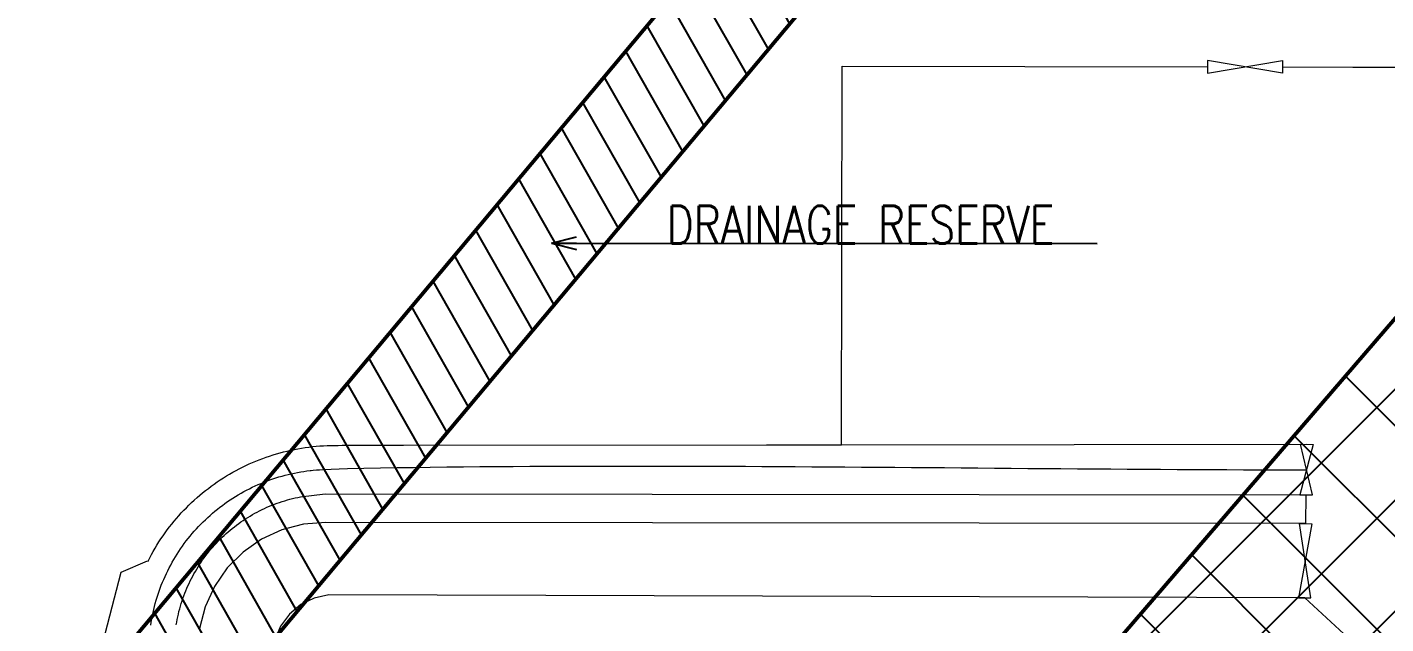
# Model space of a CAD drawing. Header units: millimetres. Extents: x 833924389 to 835767163, y 817400000 to 818811854.
# Drawn here: x 834141050 to 834249586, y 817826815 to 817874437 of the extents above; entities that cross this region are included whole.
import ezdxf

# ---------------------------------------------------------------- set-up
doc = ezdxf.new("R2010")
doc.units = ezdxf.units.MM
doc.header["$LTSCALE"] = 10
doc.header["$MEASUREMENT"] = 0
doc.layers.add('01_Base_Plan', color=5, linetype='Continuous', lineweight=5)
doc.layers.add('11_Text', color=7, linetype='Continuous', lineweight=25)
doc.layers.add('_Drainage Reserve', color=40, linetype='Continuous')
doc.layers.add('_MTR', color=190, linetype='Continuous')
doc.styles.add('1_2.5mm', font='arial.ttf', dxfattribs={"width": 0.8, "height": 0.0025})
doc.styles.add('ROMANS', font='romans.shx', dxfattribs={"width": 0.8})
doc.linetypes.add('11sw3b$0$B1_BDYF', pattern='A,2.5,-0.5,[130,ltypeshp.shx,S=0.5,R=0,X=0,Y=0],-0.5', length=3.5)
doc.dimstyles.get("Standard").update_dxf_attribs({"dimtxt": 0.18, "dimasz": 0.18, "dimexe": 0.18, "dimexo": 0.06249999999999999, "dimgap": 0.09, "dimtad": 0, "dimtih": 1, "dimtoh": 1, "dimdec": 4, "dimzin": 1, "dimdsep": 46, "dimtxsty": '1_2.5mm', "dimcen": 0, "dimadec": 0, "dimazin": 0, "dimtfac": 1, "dimtdec": 4, "dimtofl": 0, "dimtmove": 0, "dimatfit": 3, "dimfxl": 0, "dimtolj": 1, "dimtzin": 1, "dimarcsym": 0})

# ---------------------------------------------------------------- blocks, each defined once
blk = doc.blocks.new('11sw3b$0$BDYGA')
at = {"color": 0, "linetype": 'Continuous'}
for p, q in [((0, 0.5), (0, -0.5)), ((1, -0.5), (0, 0.5)), ((0, -0.5), (1, 0.5)), ((1, 0.5), (1, -0.5))]:
    blk.add_line(p, q, dxfattribs=at)
blk = doc.blocks.new('TerminatorOpen_0.5')
at = {"color": 0, "linetype": 'ByBlock', "lineweight": -2}
for q in [(-1, 0.25), (-1, 0), (-1, -0.25)]:
    blk.add_line((0, 0), q, dxfattribs=at)

msp = doc.modelspace()

# ---------------------------------------------------------------- hatches: boundary and pattern name
at = {"layer": '_Drainage Reserve'}
h = msp.add_hatch(dxfattribs=at)
h.set_pattern_fill('ANSI31', color=256, scale=20000, angle=75.00000000000001, style=0)
h.set_pattern_definition([(120, (0, 0), (-2165.063509461097, -1250), [])])
h.paths.add_polyline_path([(834211419.3091323, 817954398.8172184), (834238349.7094933, 817992338.416059), (834245717.4605354, 817987807.7572888), (834219887.9038043, 817951519.5509232), (834217855.4207582, 817893635.9581321), (834101792.2548326, 817755300.0808063), (834100860.6154164, 817756570.38271), (834097303.7700857, 817759365.0468984), (834095186.6849327, 817760804.8070762), (834209344.3980026, 817896938.7430822)])
at = {"layer": '_MTR'}
h = msp.add_hatch(dxfattribs=at)
h.set_pattern_fill('ANSI37', color=256, scale=50000, style=0)
h.set_pattern_definition([(45, (0, 0), (-4419.417382415922, 4419.417382415922), []), (135, (0, 0), (-4419.417382415922, -4419.417382415922), [])])
h.paths.add_polyline_path([(834719025.0676242, 818175044.075776), (834829436.1637323, 818440899.0154631), (834544329.9875726, 818440899.0154631), (834540047.6918651, 818430486.7932322), (834494662.9516805, 818320135.7028404), (834491212.3501357, 818312096.8899884), (834489639.5860337, 818307373.809575), (834488467.7132754, 818300887.678466), (834488287.0573709, 818295402.6064734), (834489123.4445984, 818289469.5896976), (834490523.0838149, 818284300.8385714), (834492959.6897802, 818278585.4277595), (834497359.5052412, 818271989.8078504), (834500943.2578423, 818268402.4543666), (834504241.8491156, 818265890.0219382), (834506773.0374651, 818264239.4954746), (834509304.2258146, 818262588.969011), (834549547.6363403, 818245865.156262), (834521788.9357352, 818162669.0288637), (834512956.6186229, 818145898.9397866), (834505350.3781369, 818132402.978609), (834498851.625464, 818120358.1720601), (834490645.3412085, 818106191.5494635), (834483043.1765755, 818093566.7455992), (834465497.3880057, 818066156.0749869), (834456186.300847, 818052465.0283059), (834449435.9111947, 818042521.66696), (834429928.4301713, 818015782.6322176), (834415902.0111922, 817997330.5279367), (834409718.1436859, 817989384.889797), (834403534.2761798, 817981439.2516572), (834394016.1354766, 817969342.6524115), (834384497.9947733, 817957246.0531657), (834384196.2479563, 817957465.7651209), (834383970.486986, 817957155.7107403), (834383668.7401689, 817957375.4226955), (834373771.4691136, 817944987.7532318), (834364116.6359974, 817932940.1560837), (834338369.9503223, 817901865.9044347), (834312960.6002681, 817923872.0998209), (834209698.3762193, 817804043.8972573), (834227751.7111311, 817788294.3273865), (834200289.8007177, 817756392.265157), (834200199.724341, 817740873.0267123), (834297136.0119622, 817740548.3312696), (834302265.9142908, 817746345.470729), (834311723.710097, 817738300.4580544), (834346243.1186241, 817778329.7402205), (834364573.705298, 817762532.4600164), (834407168.9888211, 817811985.372018), (834383971.3268652, 817831671.3361453), (834391017.2140669, 817839762.6321478), (834398063.1012684, 817847853.9281503), (834393622.2417772, 817851485.7044563), (834400812.4917518, 817859771.4107764), (834410480.1317945, 817870197.1213068), (834420147.7718372, 817880622.8318372), (834432126.5932153, 817893299.2699163), (834444105.4145935, 817905975.7079954), (834443206.2002442, 817906758.256021), (834448849.565658, 817912919.9467099), (834457587.7981888, 817922310.4511203), (834467322.5562106, 817932771.8674097), (834475815.8031626, 817941811.4303546), (834484309.0501144, 817950850.9932995), (834500967.9967005, 817969577.1101549), (834519622.9840564, 817991615.6157014), (834532610.7469565, 818008021.8481278), (834547321.4079989, 818027597.5088168), (834557595.9281648, 818042498.3314748), (834567870.4483306, 818057399.1541326), (834574643.1744547, 818067927.9632175), (834585340.6881095, 818084953.331677), (834592493.7733289, 818096984.115135), (834598987.1398113, 818108698.8436586), (834606301.2519822, 818122736.6486193), (834611699.1689881, 818133599.211997), (834616705.1358873, 818145548.4517179), (834618535.0408169, 818149916.4335908), (834621711.1027862, 818157497.6914387), (834627057.6022652, 818172444.2824591), (834631612.1834006, 818185176.9988407), (834639686.340077, 818207748.9860169)])

# ---------------------------------------------------------------- linework, layer by layer
at = {"layer": '01_Base_Plan', "linetype": '11sw3b$0$B1_BDYF'}
for p, q in [((834206111.9300001, 817841108.619999), (834206152.19, 817871313.67)), ((834206152.19, 817871313.67), (834235332.5, 817871274.78)), ((834200111.9200001, 817841102.44), (834206111.9300001, 817841108.619999)), ((834206111.9300001, 817841108.619999), (834243274.83, 817841146.910001)), ((834243186.83, 817834811.74), (834243218.6800001, 817837104.669999)), ((834252425.5699999, 817820351.49), (834243104.59, 817828891.869999))]:
    msp.add_line(p, q, dxfattribs=at)
at = {"layer": '01_Base_Plan', "linetype": '11sw3b$0$B1_BDYF', "flags": 128}
for points in [[(834241323.5799999, 817871266.799999), (834246940.0600001, 817871259.31), (834255983.8499999, 817871247.2600011), (834255943.75, 817841159.9599999)], [(834146940.11, 817824672.1), (834148566.3199999, 817830938.05), (834150661.74, 817831840.51), (834150715.57, 817831808.049999), (834150841.52, 817832084.209999), (834150979.6899999, 817832342.0600001), (834151122.3499999, 817832597.47), (834151269.4399999, 817832850.3499999), (834151420.9300001, 817833100.62), (834151576.76, 817833348.2099999), (834151736.88, 817833593.049999), (834151901.26, 817833835.05), (834152069.83, 817834074.139999), (834152242.55, 817834310.2600001), (834152419.37, 817834543.330001), (834152600.22, 817834773.28), (834152785.0600001, 817835000.03), (834152973.83, 817835223.53), (834153166.47, 817835443.6899999), (834153362.93, 817835660.460001), (834153563.14, 817835873.77), (834153767.04, 817836083.550001), (834153974.5699999, 817836289.74), (834154185.6700001, 817836492.280001), (834154400.27, 817836691.099999), (834154618.3, 817836886.1500009), (834154839.7099999, 817837077.36), (834155064.42, 817837264.6800001), (834155292.37, 817837448.05), (834155523.48, 817837627.41), (834155757.69, 817837802.719999), (834155994.92, 817837973.9), (834156235.11, 817838140.930001), (834156478.1700001, 817838303.73), (834156724.0300001, 817838462.269999), (834156972.63, 817838616.490001), (834157223.87, 817838766.349999), (834157477.7, 817838911.800001), (834157734.0300001, 817839052.8), (834157992.77, 817839189.309999), (834158253.86, 817839321.2800009), (834158517.22, 817839448.67), (834158782.75, 817839571.450001), (834159050.39, 817839689.57), (834159320.05, 817839803.01), (834159591.65, 817839911.72), (834159865.1, 817840015.67), (834160140.3299999, 817840114.840001), (834160417.25, 817840209.1899999), (834160695.77, 817840298.690001), (834160975.81, 817840383.309999), (834161257.28, 817840463.04), (834161540.1, 817840537.839999), (834161824.1899999, 817840607.7), (834162109.45, 817840672.58), (834162395.8000001, 817840732.4800011), (834162683.1500001, 817840787.37), (834162971.42, 817840837.2399989), (834163260.5100001, 817840882.069999), (834163550.3399999, 817840921.840001), (834163840.82, 817840956.55), (834164131.86, 817840986.190001), (834164423.38, 817841010.7499989), (834164715.28, 817841030.21), (834165007.4699999, 817841044.570001), (834165299.87, 817841053.8399999), (834165592.39, 817841057.99), (834165884.93, 817841057.050001), (834166202.48, 817841067.5000011), (834171111.85, 817841072.559999), (834200111.9200001, 817841102.44)]]:
    msp.add_lwpolyline(points, dxfattribs=at)
at = {"layer": '01_Base_Plan', "linetype": 'Continuous', "flags": 128}
for points in [[(834150918.8, 817826707.9000009), (834150958.2, 817826959.000001), (834151001.9, 817827209.4000001), (834151050, 817827459.000001), (834151102.5, 817827707.699999), (834151159.3000001, 817827955.399999), (834151220.4, 817828202.099999), (834151285.8, 817828447.699999), (834151355.4, 817828692.1), (834151429.4, 817828935.3), (834151507.5, 817829177.100001), (834151589.9, 817829417.6), (834151676.5, 817829656.6), (834151767.2, 817829893.999999), (834151862, 817830129.799999), (834151960.9, 817830363.9), (834152064, 817830596.2), (834152171, 817830826.8000001), (834152282.0999999, 817831055.400001), (834152397.0999999, 817831282), (834152516.1, 817831506.5999999), (834152638.9, 817831729.1), (834152765.7, 817831949.4000001), (834152896.1999999, 817832167.5), (834153030.6, 817832383.199999), (834153168.7, 817832596.6), (834153310.4, 817832807.4999989), (834153455.9, 817833015.900001), (834153605, 817833221.799999), (834153757.6, 817833425.000001), (834153913.8, 817833625.499999), (834154073.4, 817833823.3000001), (834154236.5, 817834018.300001), (834154402.9, 817834210.4), (834154572.7, 817834399.499999), (834154745.6999999, 817834585.6), (834154922, 817834768.8), (834155101.4000001, 817834948.799999), (834155284, 817835125.600001), (834155469.5999999, 817835299.2), (834155658.1999999, 817835469.5999991), (834155849.7, 817835636.600001), (834156044.2, 817835800.3), (834156241.4000001, 817835960.6), (834156441.5, 817836117.4), (834156644.1999999, 817836270.6), (834156849.5999999, 817836420.399999), (834157057.5999999, 817836566.500001), (834157268.1, 817836708.900001), (834157481, 817836847.7), (834157696.3, 817836982.7), (834157914, 817837113.9), (834158133.9, 817837241.4000001), (834158356, 817837364.9000001), (834158580.1999999, 817837484.6), (834158806.5, 817837600.400001), (834159034.6999999, 817837712.099999), (834159264.9, 817837819.9), (834159496.9, 817837923.5999991), (834159730.6999999, 817838023.3), (834159966.2, 817838118.8999989), (834160203.4, 817838210.4), (834160442.1, 817838297.700001), (834160682.3, 817838380.799999), (834160923.9000001, 817838459.7), (834161166.8, 817838534.3999989), (834161411, 817838604.800001), (834161656.4, 817838671), (834161902.9, 817838732.899999), (834162150.5, 817838790.4000001), (834162399, 817838843.6999991), (834162648.4, 817838892.6), (834162898.5999999, 817838937.100001), (834163149.6, 817838977.1999999), (834163401.1999999, 817839013), (834163653.4, 817839044.399999), (834163738.3, 817839053.400001), (834163906.1999999, 817839071.4), (834164159.3000001, 817839093.900001), (834164412.8000001, 817839112), (834164666.6, 817839125.700001), (834166634, 817839220.5), (834167956.4, 817839244.100001), (834169279, 817839265.900001), (834170601.8, 817839286), (834171924.9, 817839304.300001), (834173248.2, 817839321), (834174571.6999999, 817839335.9999989), (834175895.3, 817839349.5), (834177219.2, 817839361.5000011), (834178543.3000001, 817839372), (834179867.6, 817839381.1000011), (834181192, 817839388.800001), (834182516.6, 817839395.199999), (834183841.4, 817839400.3), (834185166.3000001, 817839404.200001), (834186491.3, 817839406.9), (834187816.6, 817839408.500001), (834189141.9000001, 817839409), (834190467.4, 817839408.399999), (834191793, 817839406.9), (834193118.8000001, 817839404.5), (834194444.6, 817839401.1999999)], [(834194444.6, 817839401.1999999), (834195770.6, 817839397), (834197096.6, 817839392.100001), (834198422.8, 817839386.399999), (834199749, 817839380.100001), (834201075.4, 817839373), (834202401.8, 817839365.499999), (834203728.2, 817839357.3000001), (834205054.8000001, 817839348.6999999), (834206381.3, 817839339.600001), (834207708, 817839330.1999999), (834209034.6999999, 817839320.3000001), (834210361.4000001, 817839310.1999999), (834211688.1, 817839299.900001), (834213014.9, 817839289.3), (834214341.7, 817839278.5999999), (834215668.5, 817839267.8000001), (834216995.4, 817839256.899999), (834218322.2, 817839246.0999991), (834219649, 817839235.300001), (834220975.8000001, 817839224.5), (834222302.6, 817839213.9), (834223629.3000001, 817839203.500001), (834224956.0999999, 817839193.399999), (834226282.8000001, 817839183.499999), (834227609.4, 817839174.0000011), (834228936, 817839164.799999), (834230262.6, 817839156.099999), (834231589, 817839147.9), (834232915.5, 817839140.2), (834234241.8, 817839133.0999991), (834235568.1, 817839126.5999991), (834236894.1999999, 817839120.8000001), (834238220.3000001, 817839115.700001), (834239546.3000001, 817839111.4000009), (834243246.4, 817839100.400001)], [(834152957.8, 817826743.5), (834152994.4, 817826957), (834153034.6999999, 817827169.9), (834153078.6999999, 817827382.099999), (834153126.4, 817827593.4), (834153177.7, 817827803.9000001), (834153232.8, 817828013.4999989), (834153291.5, 817828221.999999), (834153353.8000001, 817828429.5000011), (834153419.6999999, 817828635.9), (834153489.1999999, 817828841.2), (834153562.3, 817829045.1), (834153639, 817829247.8), (834153719.2, 817829449.100001), (834153802.8, 817829648.9), (834153890, 817829847.3000001), (834153980.6, 817830044.1), (834154074.6, 817830239.3000001), (834154172, 817830432.9), (834154272.8000001, 817830624.700001), (834154376.9, 817830814.7), (834154484.3, 817831002.900001), (834154594.9, 817831189.0999991), (834154708.8000001, 817831373.5000011), (834154825.9000001, 817831555.8), (834154946.2, 817831736), (834155069.6, 817831914.100001), (834155196.0999999, 817832090), (834155325.6, 817832263.699999), (834155458.2, 817832435.1), (834155593.6999999, 817832604.1), (834155732.1, 817832770.8000001), (834155873.5, 817832935.000001), (834156017.6, 817833096.799999), (834156164.6, 817833255.899999), (834156314.4, 817833412.599999), (834156466.8000001, 817833566.500001), (834156621.9, 817833717.800001), (834156779.6, 817833866.4000001), (834156939.9, 817834012.1), (834157102.7, 817834155.0999991), (834157268, 817834295.2), (834157435.7, 817834432.399999), (834157605.8000001, 817834566.6), (834157778.1999999, 817834697.899999), (834157952.9, 817834826.0999991), (834158129.7, 817834951.199999), (834158308.7, 817835073.3000001), (834158489.9000001, 817835192.199999), (834158673, 817835307.9), (834158858.2, 817835420.399999), (834159045.3, 817835529.6999999), (834159234.3, 817835635.6999999), (834159425.1, 817835738.299999), (834159617.6999999, 817835837.7), (834159811.9, 817835933.5999991), (834160007.8000001, 817836026.1), (834160205.3000001, 817836115.2), (834160404.4, 817836200.9000001), (834160604.8, 817836283.1), (834160806.6999999, 817836361.7), (834161010, 817836436.799999), (834161214.5, 817836508.4000009), (834161420.2, 817836576.300001), (834161627.1, 817836640.6999991), (834161835.1, 817836701.5), (834162044.1, 817836758.5999999), (834162254, 817836812.100001), (834162464.9, 817836861.8), (834162676.6, 817836907.9), (834162889.1, 817836950.3000009), (834164856.7, 817837184.3), (834243218.6999999, 817837104.699999)], [(834243186.8000001, 817834811.699999), (834164913.5, 817834891.1999999), (834163126.5, 817834759.7), (834161781.8, 817834413.699999), (834161391.1999999, 817834313.200001), (834159762.5, 817833566.099999), (834158292.2, 817832541.9), (834157026.9000001, 817831273.2), (834156006.7, 817829800.1000011), (834155264, 817828169.500001), (834154822.2, 817826432.9)], [(834243104.5999999, 817828891.899999), (834165147.5, 817829130.5), (834163986.8, 817828869.4), (834162919.6999999, 817828343.3), (834162005.8000001, 817827581.599999), (834161296.1, 817826626.800001), (834160830.1, 817825532.0999991), (834160686.9, 817824675.5), (834160633.9, 817824358.6), (834160599.5999999, 817775792.199999), (834160584.1, 817753868.799999)]]:
    msp.add_lwpolyline(points, dxfattribs=at)
at = {"layer": '_Drainage Reserve', "const_width": 300}
msp.add_lwpolyline([(834211419.3091323, 817954398.8172184), (834238349.7094933, 817992338.416059), (834245717.4605354, 817987807.7572888), (834219887.9038043, 817951519.5509232), (834217855.4207582, 817893635.9581321), (834101792.2548326, 817755300.0808063), (834100860.6154164, 817756570.38271), (834097303.7700857, 817759365.0468984), (834095186.6849327, 817760804.8070762), (834209344.3980026, 817896938.7430822)], close=True, dxfattribs=at)
at = {"layer": '_MTR', "const_width": 300}
msp.add_lwpolyline([(834312960.6002681, 817923872.0998209), (834209698.3762193, 817804043.8972573), (834227751.7111311, 817788294.3273865), (834200289.8007177, 817756392.265157), (834200199.724341, 817740873.0267123), (834297136.0119622, 817740548.3312696)], dxfattribs=at)

# ---------------------------------------------------------------- block references
at = {"layer": '01_Base_Plan', "linetype": 'Continuous', "zscale": 1000}
for p, xscale, yscale, rotation in [((834235332.5, 817871274.78), 5991.085314548769, 1000, 359.9236831918136), ((834243218.6800001, 817837104.669999), 4042.629967840249, 1000, 89.20416622521621), ((834243104.59, 817828891.869999), 5920.441220611076, 999.9999999999987, 89.20408694544709)]:
    msp.add_blockref('11sw3b$0$BDYGA', p, dxfattribs=dict(at, xscale=xscale, yscale=yscale, rotation=rotation))

# ---------------------------------------------------------------- texts
at = {"layer": '11_Text', "insert": (834192142.556809, 817857169.071423, 4866.000000000001), "char_height": 3000, "attachment_point": 7, "style": 'ROMANS'}
msp.add_mtext('DRAINAGE RESERVE', dxfattribs=at)

# ---------------------------------------------------------------- leaders
at = {"layer": '11_Text'}
msp.add_leader([(834182945.3427358, 817857203.7850748), (834226532.8619689, 817857163.5954185)], dimstyle='Standard', override={"dimtxt": 2000, "dimasz": 2000, "dimexe": 5.476004642393601, "dimexo": 5.476004642393601, "dimgap": 5.476004642393601, "dimtad": 1, "dimtih": 0, "dimtoh": 0, "dimrnd": 5, "dimzin": 11, "dimadec": 4, "dimazin": 3, "dimatfit": 1, "dimldrblk": 'TerminatorOpen_0.5', "dimfrac": 2, "dimtolj": 0, "dimtzin": 11}, dxfattribs=at)

doc.saveas('drawing.dxf')
